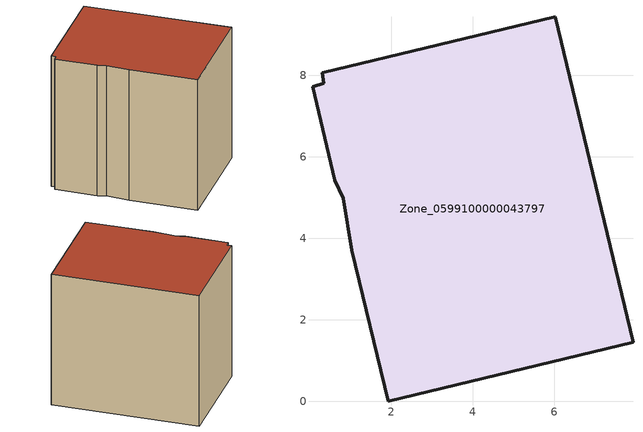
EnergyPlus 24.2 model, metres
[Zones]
Zone_0599100000043797
 floor ground (C_G): 0.62,5.43 0.07,7.72 0.34,7.81 0.3,8.06 6.02,9.44 7.93,1.45 1.92,0 1.03,3.7 0.82,4.99 z0
 wall outside (C_F): 7.93,1.45 6.02,9.44 0.3,8.06 0.34,7.81 0.07,7.72 0.62,5.43 0.82,4.99 1.03,3.7 1.92,0 7.93,1.45 z0:7.84
 roof outside (C_R): 0.62,5.43 0.82,4.99 1.03,3.7 1.92,0 7.93,1.45 6.02,9.44 0.3,8.06 0.34,7.81 0.07,7.72 z7.84
[BUILDING]
Pand.0599100000043797: North Axis=0; Terrain=City; Loads Convergence Tolerance Value=0.04; Temperature Convergence Tolerance Value=0.4; Solar Distribution=FullExterior; Maximum Number of Warmup Days=25; Minimum Number of Warmup Days=1
[Site:Location]
Rotterdam.The.Hague.AP_ZH_NLD Design_Conditions: Latitude=51.96; Longitude=4.45; Time Zone=1; Elevation=-4.5
[SITE:GROUNDTEMPERATURE:BUILDINGSURFACE]
18, 18, 18, 18, 18, 18, 18, 18, 18, 18, 18, 18
[MATERIAL] Thermal Absorptance=0.9; Solar Absorptance=0.7; Visible Absorptance=0.7
Name | Roughness | Thickness | Conductivity | Density | Specific Heat
G.TC.1965-1974 | MediumSmooth | 0.15 | 0.882353 | 540 | 1210
F.TC.1965-1974 | Rough | 0.3 | 0.697674 | 1920 | 840
R.TC.1965-1974 | MediumRough | 0.2 | 0.232558 | 1500 | 1000
[CONSTRUCTION]
C_G: G.TC.1965-1974
C_F: F.TC.1965-1974
C_R: R.TC.1965-1974
[ZONE]
Zone_0599100000043797: Type=1; Multiplier=1; Ceiling Height=Autocalculate; Volume=Autocalculate; Floor Area=autocalculate; Part of Total Floor Area=Yes
[ZONEINFILTRATION:DESIGNFLOWRATE]
Infil_Zone_0599100000043797: Zone or ZoneList or Space or SpaceList=Zone_0599100000043797; Schedule=AlwaysOn; Design Flow Rate Calculation Method=Flow/Area; Flow Rate per Floor Area=0.003; Constant Term Coefficient=1; Temperature Term Coefficient=0; Velocity Term Coefficient=0; Velocity Squared Term Coefficient=0
[HVACTEMPLATE:ZONE:IDEALLOADSAIRSYSTEM]
Zone_0599100000043797: Maximum Heating Supply Air Temperature=50; Minimum Cooling Supply Air Temperature=13; Maximum Heating Supply Air Humidity Ratio=0.0156; Minimum Cooling Supply Air Humidity Ratio=0.0077; Heating Limit=NoLimit; Cooling Limit=NoLimit; Dehumidification Control Type=ConstantSensibleHeatRatio; Cooling Sensible Heat Ratio=0.7; Dehumidification Setpoint=60; Humidification Control Type=None; Humidification Setpoint=30; Outdoor Air Method=None; Outdoor Air Flow Rate per Person=0.00944; Outdoor Air Flow Rate per Zone Floor Area=0; Outdoor Air Flow Rate per Zone=0; Demand Controlled Ventilation Type=None; Outdoor Air Economizer Type=NoEconomizer; Heat Recovery Type=None; Sensible Heat Recovery Effectiveness=0.7; Latent Heat Recovery Effectiveness=0.65
[ZONECONTROL:THERMOSTAT]
ThermostatControl_Zone_0599100000043797: Zone or ZoneList=Zone_0599100000043797; Control Type Schedule=DualSetpointControlType; Control 1=Thermostat_Zone_0599100000043797; Temperature Difference Between Cutout And Setpoint=0
[THERMOSTATSETPOINT:DUALSETPOINT]
Thermostat_Zone_0599100000043797: Heating Setpoint Temperature Schedule=HeatingSetpoint_Zone_0599100000043797; Cooling Setpoint Temperature Schedule=CoolingSetpoint_Zone_0599100000043797
[SCHEDULE:COMPACT]
HeatingSetpoint_Zone_0599100000043797: Through: 12/31, For: AllDays, Until: 24:00, 21
CoolingSetpoint_Zone_0599100000043797: Through: 12/31, For: AllDays, Until: 24:00, 24
DualSetpointControlType: Through: 12/31, For: AllDays, Until: 24:00, 4
AlwaysOn: Through: 12/31, For: AllDays, Until: 24:00, 1
